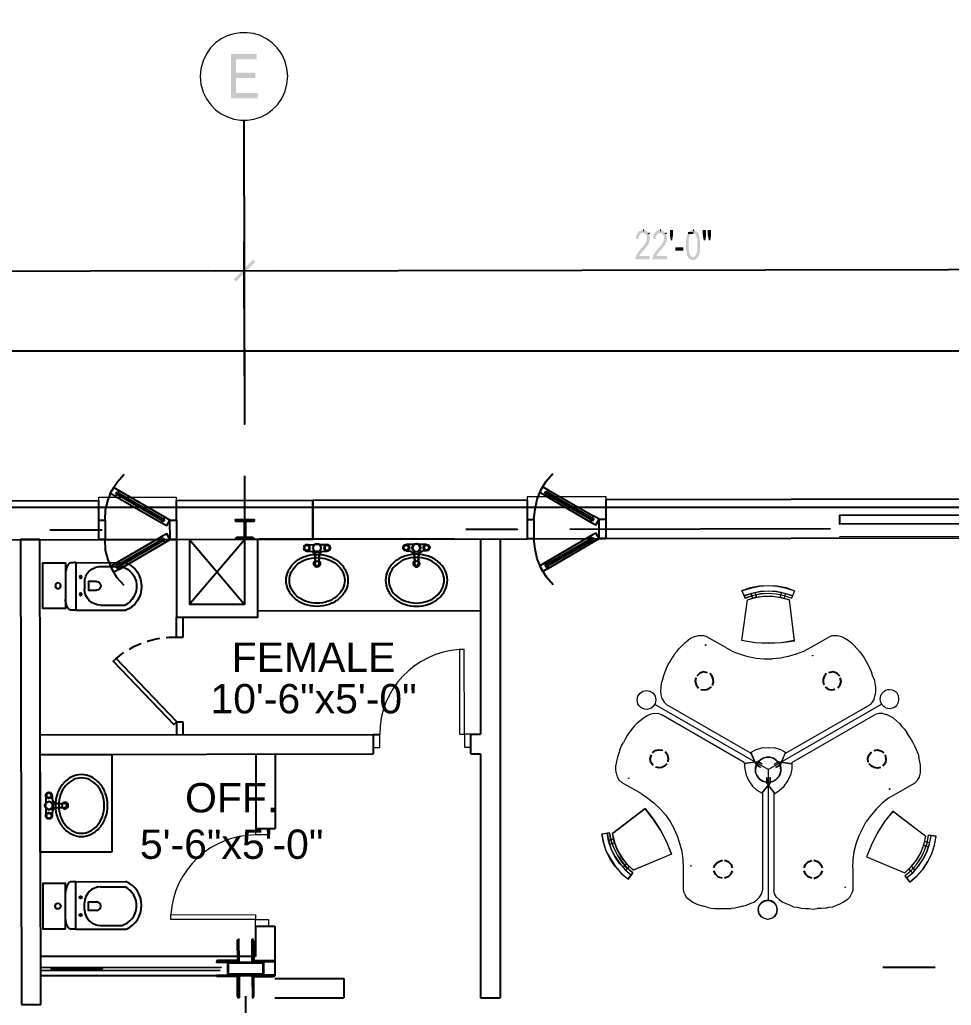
# Model space of a CAD drawing. Header units: inches. Extents: x 6322 to 85903, y -36042 to 7673.
# Drawn here: x 61982.7 to 62268.9, y 5836.6 to 6139.3 of the extents above; entities that cross this region are included whole.
import ezdxf
from ezdxf.enums import TextEntityAlignment as Align

# ---------------------------------------------------------------- set-up
doc = ezdxf.new("R2010")
doc.units = ezdxf.units.IN
doc.header["$LTSCALE"] = 10
doc.linetypes.add('Amconstr', pattern=[9999, 9999, 0])
doc.linetypes.add('DASHED', pattern=[0.75, 0.5, -0.25])
doc.layers.add('A-DOOR', color=2, linetype='Continuous', lineweight=20)
doc.layers.add('A-DOOR-IDEN', color=3, linetype='Continuous', lineweight=20)
for name, color, linetype in [('A-FITT-P', 1, 'Continuous'), ('A-TEXT-P', 3, 'Continuous'), ('E1', 1, 'Continuous'), ('FOOTPATH', 1, 'Continuous'), ('GC', 3, 'Continuous'), ('new partion wall', 1, 'Continuous'), ('Plot Boundary', 1, 'Continuous'), ('WALL', 4, 'Continuous')]:
    doc.layers.add(name, color=color, linetype=linetype)
doc.styles.add('1by8in-1F', font='arial.ttf', dxfattribs={"height": 6})

# ---------------------------------------------------------------- blocks, each defined once
blk = doc.blocks.new('A$C103976A7')
at = {"layer": 'A-FITT-P'}
for p, q in [((-6.59, -9.36), (-6.59, -23.69)), ((-6.59, -9.36), (6.97, -9.36)), ((6.97, -9.36), (6.97, -23.69)), ((-0.96, -11.91), (0.96, -11.91)), ((-5.5, -16.45), (-5.5, -22.56)), ((5.5, -16.45), (5.5, -23.48))]:
    blk.add_line(p, q, dxfattribs=at)
blk.add_lwpolyline([(-6.49, -6.44), (6.49, -6.44), (6.49, 0), (-6.49, 0)], close=True, dxfattribs=at)
for points in [[(-6.59, -9.36), (-6.59, -8.97), (-6.58, -8.65), (-6.57, -8.39), (-6.55, -8.17), (-6.53, -8), (-6.51, -7.86), (-6.48, -7.75), (-6.45, -7.66), (-6.41, -7.58), (-6.37, -7.51), (-6.33, -7.46), (-6.28, -7.41), (-6.24, -7.36), (-6.19, -7.32), (-6.13, -7.28), (-6.07, -7.24), (-6.01, -7.21), (-5.95, -7.17), (-5.88, -7.13), (-5.81, -7.08), (-5.73, -7.04), (-5.64, -7), (-5.54, -6.95), (-5.43, -6.9), (-5.3, -6.85), (-5.16, -6.79), (-4.99, -6.73), (-4.79, -6.68), (-4.54, -6.62), (-4.24, -6.56), (-3.89, -6.5), (-3.47, -6.44)], [(6.97, -9.36), (6.97, -8.97), (6.96, -8.65), (6.95, -8.39), (6.93, -8.17), (6.91, -8), (6.89, -7.86), (6.86, -7.75), (6.83, -7.66), (6.79, -7.58), (6.75, -7.51), (6.71, -7.46), (6.66, -7.41), (6.62, -7.36), (6.56, -7.32), (6.51, -7.28), (6.45, -7.24), (6.39, -7.21), (6.33, -7.17), (6.26, -7.13), (6.19, -7.08), (6.11, -7.04), (6.02, -7), (5.92, -6.95), (5.81, -6.9), (5.68, -6.85), (5.54, -6.79), (5.37, -6.73), (5.16, -6.68), (4.92, -6.62), (4.62, -6.56), (4.27, -6.5), (3.85, -6.44)], [(-1.2, -15.33), (-1.2, -12.98), (1.22, -12.98), (1.22, -15.33)]]:
    blk.add_lwpolyline(points, dxfattribs=at)
for centre, radius in [((0.01, -4.31), 0.807), ((-2.48, -10.76), 0.336), ((2.48, -10.76), 0.336)]:
    blk.add_circle(centre, radius, dxfattribs=at)
for centre, radius, start, end in [((-0.96, -16.45), 4.54, 90, 180), ((0.96, -16.45), 4.54, 0, 90), ((0.01, -15.33), 1.21, 180, 0), ((0.19, -20.75), 7.39, 203.4145, 336.5855), ((0.19, -20.75), 5.97, 197.5831, 332.8412)]:
    blk.add_arc(centre, radius, start, end, dxfattribs=at)
blk = doc.blocks.new('Wb2')
at = {"layer": 'A-FITT-P', "color": 1}
for p, q in [((-0.79, 7.73), (-3.13, 7.73)), ((3.13, 7.73), (0.79, 7.73)), ((-2.19, 5.73), (-3.13, 5.73)), ((-0.69, 4.29), (-0.59, 1.89)), ((-0.65, 5.62), (-0.54, 3.03)), ((0.65, 5.62), (0.54, 3.03)), ((0.69, 4.29), (0.59, 1.89)), ((3.13, 5.73), (2.19, 5.73)), ((-0.04, 2.56), (0.04, 2.56))]:
    blk.add_line(p, q, dxfattribs=at)
blk.add_lwpolyline([(1.28, 6.72), (0.64, 7.83), (-0.64, 7.83), (-1.28, 6.72), (-0.64, 5.61), (0.64, 5.61)], close=True, dxfattribs=at)
at = {"layer": 'A-FITT-P'}
for points in [[(0, -11.25, 0.084101), (3.71, -10.62, 0.091322), (6.72, -8.91, 0.103814), (8.8, -6.24, 0.114782), (9.5, -3.25, 0.114782), (8.8, -0.26, 0.103814), (6.72, 2.4, 0.091322), (3.71, 4.12, 0.084101), (0, 4.75, 0.084101), (-3.71, 4.12, 0.091322), (-6.72, 2.4, 0.103814), (-8.8, -0.26, 0.114782), (-9.5, -3.25, 0.114782), (-8.8, -6.24, 0.103814), (-6.72, -8.91, 0.091322), (-3.71, -10.62, 0.084101)], [(0, -10.25, 0.084101), (3.38, -9.68, 0.091322), (6.07, -8.14, 0.103814), (7.91, -5.8, 0.114782), (8.5, -3.25, 0.114782), (7.91, -0.7, 0.103814), (6.07, 1.64, 0.091322), (3.38, 3.18, 0.084101), (0, 3.75, 0.084101), (-3.38, 3.18, 0.091322), (-6.07, 1.64, 0.103814), (-7.91, -0.7, 0.114782), (-8.5, -3.25, 0.114782), (-7.91, -5.8, 0.103814), (-6.07, -8.14, 0.091322), (-3.38, -9.68, 0.084101)]]:
    blk.add_lwpolyline(points, format="xyb", close=True, dxfattribs=at)
at = {"layer": 'A-FITT-P', "color": 1}
for centre, radius in [((-3.13, 6.75), 0.979), ((-3.13, 6.75), 0.897), ((-3.13, 6.75), 0.751), ((0, 6.72), 1.28), ((3.13, 6.75), 0.979), ((3.13, 6.75), 0.897), ((3.13, 6.75), 0.751)]:
    blk.add_circle(centre, radius, dxfattribs=at)
for centre, radius, start, end in [((-2.19, 4.23), 1.5, 2.5319, 90), ((-0.04, 3.06), 0.5, 182.5319, 270), ((0.04, 3.06), 0.5, 270, 357.4681), ((2.19, 4.23), 1.5, 90, 177.4681), ((0, 1.85), 1.01, 128.0549, 51.9451), ((0, 1.85), 0.707, 148.3778, 31.6222), ((0, 1.85), 0.589, 176.0367, 3.9633)]:
    blk.add_arc(centre, radius, start, end, dxfattribs=at)
blk = doc.blocks.new('pdf plan')
at = {"true_color": 0x000007}
for points in [[(381.225, 466.675), (379.703, 466.675), (379.703, 464.028), (381.291, 464.028), (381.291, 464.342), (380.001, 464.342), (380.001, 465.236), (381.159, 465.236), (381.159, 465.55), (380.001, 465.55), (380.001, 466.36), (381.225, 466.36)], [(404.347, 456.089), (404.215, 456.089), (404.199, 456.056), (404.166, 456.039), (404.116, 456.039), (404.099, 456.023), (404.066, 455.973), (404.05, 455.957), (404.033, 455.94), (404.033, 455.94), (404.021, 455.921), (404.011, 455.904), (404.002, 455.889), (403.994, 455.876), (403.986, 455.864), (403.98, 455.855), (403.975, 455.846), (403.97, 455.839), (403.966, 455.832), (403.963, 455.826), (403.959, 455.82), (403.957, 455.814), (403.954, 455.808), (403.952, 455.802), (403.95, 455.796), (403.947, 455.788), (403.945, 455.78), (403.942, 455.77), (403.94, 455.759), (403.936, 455.747), (403.933, 455.732), (403.928, 455.716), (403.923, 455.697), (403.917, 455.676), (403.917, 455.676), (403.917, 455.642), (403.901, 455.576), (404.066, 455.56), (404.066, 455.626), (404.099, 455.659), (404.099, 455.709), (404.116, 455.742), (404.132, 455.791), (404.166, 455.808), (404.166, 455.824), (404.199, 455.874), (404.215, 455.891), (404.265, 455.891), (404.314, 455.924), (404.662, 455.924), (404.645, 455.957), (404.596, 455.973), (404.579, 456.006), (404.562, 456.023), (404.513, 456.039), (404.496, 456.056), (404.447, 456.089), (404.397, 456.089)], [(405.373, 456.089), (405.241, 456.089), (405.224, 456.056), (405.174, 456.039), (405.158, 456.039), (405.108, 456.023), (405.092, 455.973), (405.075, 455.957), (405.042, 455.94), (405.042, 455.94), (405.03, 455.921), (405.02, 455.904), (405.011, 455.889), (405.004, 455.876), (404.997, 455.864), (404.992, 455.855), (404.987, 455.846), (404.983, 455.839), (404.98, 455.832), (404.978, 455.826), (404.976, 455.82), (404.974, 455.814), (404.972, 455.808), (404.971, 455.802), (404.97, 455.796), (404.969, 455.788), (404.967, 455.78), (404.965, 455.77), (404.963, 455.759), (404.961, 455.747), (404.957, 455.732), (404.953, 455.716), (404.949, 455.697), (404.943, 455.676), (404.943, 455.676), (404.943, 455.576), (405.092, 455.56), (405.108, 455.626), (405.108, 455.709), (405.158, 455.791), (405.174, 455.808), (405.191, 455.824), (405.224, 455.874), (405.241, 455.891), (405.274, 455.891), (405.323, 455.924), (405.687, 455.924), (405.654, 455.957), (405.638, 455.973), (405.604, 456.006), (405.555, 456.039), (405.505, 456.056), (405.472, 456.089), (405.406, 456.089)], [(406.001, 455.477), (405.952, 455.791), (405.952, 456.089), (406.134, 456.089), (406.134, 455.791), (406.084, 455.477)], [(407.341, 456.089), (407.242, 456.089), (407.225, 456.056), (407.192, 456.056), (407.159, 456.039), (407.126, 456.023), (407.093, 455.973), (407.077, 455.973), (407.06, 455.957), (407.043, 455.924), (407.374, 455.924), (407.374, 455.924), (407.384, 455.919), (407.394, 455.914), (407.403, 455.909), (407.412, 455.903), (407.42, 455.897), (407.428, 455.891), (407.436, 455.884), (407.443, 455.876), (407.45, 455.869), (407.457, 455.861), (407.463, 455.853), (407.469, 455.845), (407.475, 455.837), (407.481, 455.828), (407.487, 455.82), (407.493, 455.811), (407.499, 455.802), (407.505, 455.793), (407.51, 455.785), (407.516, 455.776), (407.522, 455.767), (407.528, 455.759), (407.534, 455.75), (407.54, 455.742), (407.54, 455.742), (407.54, 455.676), (407.54, 455.676), (407.546, 455.663), (407.551, 455.651), (407.556, 455.64), (407.561, 455.628), (407.565, 455.617), (407.568, 455.606), (407.572, 455.595), (407.575, 455.584), (407.577, 455.574), (407.579, 455.563), (407.581, 455.552), (407.583, 455.541), (407.584, 455.53), (407.586, 455.519), (407.587, 455.508), (407.587, 455.497), (407.588, 455.485), (407.588, 455.473), (407.589, 455.461), (407.589, 455.449), (407.589, 455.436), (407.589, 455.422), (407.589, 455.409), (407.589, 455.394), (407.589, 455.394), (407.589, 455.196), (407.589, 455.196), (407.589, 455.166), (407.59, 455.136), (407.59, 455.105), (407.591, 455.073), (407.591, 455.041), (407.591, 455.008), (407.59, 454.975), (407.589, 454.942), (407.588, 454.909), (407.585, 454.876), (407.581, 454.844), (407.577, 454.811), (407.571, 454.78), (407.564, 454.748), (407.555, 454.718), (407.545, 454.689), (407.533, 454.66), (407.519, 454.633), (407.504, 454.607), (407.486, 454.583), (407.466, 454.56), (407.443, 454.538), (407.418, 454.519), (407.391, 454.501), (407.391, 454.501), (407.374, 454.468), (407.341, 454.468), (407.622, 454.468), (407.655, 454.518), (407.655, 454.518), (407.673, 454.551), (407.69, 454.593), (407.705, 454.643), (407.718, 454.699), (407.73, 454.762), (407.74, 454.829), (407.748, 454.902), (407.754, 454.977), (407.758, 455.056), (407.761, 455.136), (407.761, 455.217), (407.759, 455.299), (407.755, 455.381), (407.748, 455.46), (407.739, 455.538), (407.728, 455.613), (407.714, 455.684), (407.697, 455.751), (407.678, 455.811), (407.656, 455.866), (407.631, 455.914), (407.604, 455.954), (407.573, 455.985), (407.54, 456.006), (407.54, 456.006), (407.523, 456.039), (407.507, 456.039), (407.49, 456.056), (407.44, 456.056), (407.424, 456.089), (407.374, 456.089)], [(408.119, 456.089), (407.92, 456.089), (407.92, 455.791), (407.97, 455.477), (408.069, 455.477), (408.119, 455.791)], [(408.416, 456.089), (408.218, 456.089), (408.218, 455.791), (408.284, 455.477), (408.367, 455.477), (408.416, 455.791)], [(404.662, 455.924), (404.331, 455.924), (404.397, 455.924), (404.43, 455.891), (404.447, 455.874), (404.496, 455.857), (404.513, 455.824), (404.546, 455.791), (404.579, 455.709), (404.579, 455.576), (404.579, 455.576), (404.577, 455.564), (404.575, 455.551), (404.573, 455.538), (404.57, 455.524), (404.568, 455.511), (404.565, 455.497), (404.562, 455.484), (404.559, 455.47), (404.556, 455.456), (404.552, 455.442), (404.548, 455.429), (404.544, 455.415), (404.539, 455.402), (404.534, 455.389), (404.528, 455.376), (404.521, 455.363), (404.514, 455.351), (404.507, 455.339), (404.499, 455.328), (404.49, 455.317), (404.48, 455.306), (404.47, 455.296), (404.459, 455.287), (404.447, 455.279), (404.447, 455.279), (404.43, 455.246), (404.414, 455.212), (404.397, 455.179), (404.347, 455.13), (404.347, 455.13), (404.337, 455.119), (404.327, 455.108), (404.316, 455.097), (404.306, 455.085), (404.296, 455.072), (404.285, 455.06), (404.275, 455.047), (404.265, 455.034), (404.254, 455.021), (404.244, 455.008), (404.234, 454.994), (404.223, 454.981), (404.213, 454.967), (404.203, 454.954), (404.192, 454.941), (404.182, 454.928), (404.172, 454.915), (404.161, 454.902), (404.151, 454.889), (404.141, 454.877), (404.13, 454.865), (404.12, 454.854), (404.11, 454.843), (404.099, 454.832), (404.099, 454.832), (404.066, 454.815), (404.05, 454.766), (404.05, 454.766), (404.04, 454.752), (404.03, 454.739), (404.022, 454.726), (404.013, 454.714), (404.006, 454.702), (403.999, 454.691), (403.992, 454.681), (403.985, 454.67), (403.979, 454.66), (403.974, 454.65), (403.968, 454.64), (403.963, 454.629), (403.958, 454.619), (403.953, 454.608), (403.948, 454.597), (403.943, 454.586), (403.938, 454.574), (403.933, 454.561), (403.928, 454.548), (403.923, 454.534), (403.918, 454.519), (403.913, 454.503), (403.907, 454.486), (403.901, 454.468), (403.901, 454.468), (403.884, 454.435), (403.884, 454.336), (404.744, 454.336), (404.744, 454.534), (404.116, 454.534), (404.132, 454.584), (404.132, 454.584), (404.15, 454.615), (404.169, 454.645), (404.191, 454.676), (404.213, 454.706), (404.237, 454.736), (404.262, 454.766), (404.289, 454.796), (404.316, 454.826), (404.343, 454.856), (404.371, 454.886), (404.4, 454.917), (404.428, 454.948), (404.456, 454.979), (404.485, 455.011), (404.512, 455.043), (404.539, 455.075), (404.565, 455.108), (404.591, 455.142), (404.615, 455.177), (404.637, 455.212), (404.659, 455.248), (404.678, 455.285), (404.696, 455.323), (404.711, 455.361), (404.711, 455.361), (404.711, 455.411), (404.728, 455.411), (404.728, 455.477), (404.728, 455.477), (404.734, 455.488), (404.739, 455.5), (404.743, 455.512), (404.746, 455.526), (404.749, 455.54), (404.751, 455.555), (404.752, 455.57), (404.753, 455.586), (404.753, 455.602), (404.753, 455.618), (404.752, 455.634), (404.751, 455.651), (404.749, 455.667), (404.747, 455.684), (404.744, 455.7), (404.741, 455.716), (404.738, 455.732), (404.735, 455.747), (404.731, 455.762), (404.727, 455.776), (404.724, 455.789), (404.72, 455.802), (404.715, 455.814), (404.711, 455.824), (404.711, 455.824), (404.695, 455.874)], [(405.687, 455.924), (405.373, 455.924), (405.406, 455.924), (405.456, 455.891), (405.472, 455.874), (405.472, 455.874), (405.482, 455.869), (405.492, 455.864), (405.502, 455.857), (405.511, 455.85), (405.519, 455.842), (405.528, 455.833), (405.536, 455.823), (405.543, 455.813), (405.55, 455.803), (405.557, 455.792), (405.563, 455.78), (405.569, 455.769), (405.575, 455.757), (405.58, 455.744), (405.584, 455.732), (405.589, 455.72), (405.592, 455.707), (405.595, 455.695), (405.598, 455.683), (405.6, 455.671), (405.602, 455.659), (405.603, 455.648), (405.604, 455.637), (405.604, 455.626), (405.604, 455.626), (405.604, 455.527), (405.571, 455.494), (405.571, 455.444), (405.555, 455.411), (405.538, 455.345), (405.505, 455.328), (405.472, 455.279), (405.456, 455.246), (405.423, 455.212), (405.406, 455.179), (405.389, 455.13), (405.34, 455.113), (405.34, 455.113), (405.335, 455.104), (405.33, 455.095), (405.323, 455.084), (405.316, 455.073), (405.308, 455.061), (405.299, 455.048), (405.29, 455.035), (405.28, 455.022), (405.269, 455.008), (405.259, 454.994), (405.248, 454.98), (405.236, 454.966), (405.225, 454.953), (405.213, 454.939), (405.202, 454.925), (405.19, 454.912), (405.179, 454.9), (405.168, 454.888), (405.157, 454.876), (405.146, 454.865), (405.136, 454.856), (405.126, 454.847), (405.117, 454.839), (405.108, 454.832), (405.108, 454.832), (405.092, 454.815), (405.075, 454.766), (405.075, 454.766), (405.063, 454.752), (405.052, 454.739), (405.042, 454.726), (405.032, 454.714), (405.023, 454.702), (405.015, 454.691), (405.007, 454.681), (405, 454.67), (404.993, 454.66), (404.987, 454.65), (404.981, 454.64), (404.976, 454.629), (404.971, 454.619), (404.966, 454.608), (404.962, 454.597), (404.958, 454.586), (404.954, 454.574), (404.95, 454.561), (404.946, 454.548), (404.942, 454.534), (404.938, 454.519), (404.934, 454.503), (404.93, 454.486), (404.926, 454.468), (404.926, 454.468), (404.926, 454.435), (404.893, 454.385), (404.893, 454.336), (405.77, 454.336), (405.77, 454.534), (405.125, 454.534), (405.158, 454.584), (405.174, 454.617), (405.191, 454.65), (405.224, 454.667), (405.224, 454.683), (405.241, 454.733), (405.274, 454.749), (405.307, 454.799), (405.472, 454.964), (405.505, 455.047), (405.555, 455.064), (405.571, 455.113), (405.604, 455.13), (405.621, 455.146), (405.638, 455.179), (405.638, 455.196), (405.638, 455.196), (405.642, 455.204), (405.646, 455.213), (405.65, 455.221), (405.654, 455.23), (405.658, 455.239), (405.663, 455.248), (405.667, 455.257), (405.671, 455.266), (405.676, 455.276), (405.68, 455.285), (405.685, 455.294), (405.689, 455.303), (405.694, 455.313), (405.699, 455.322), (405.704, 455.331), (405.709, 455.34), (405.714, 455.35), (405.719, 455.359), (405.724, 455.368), (405.73, 455.377), (405.735, 455.385), (405.741, 455.394), (405.747, 455.403), (405.753, 455.411), (405.753, 455.411), (405.753, 455.477), (405.77, 455.51), (405.77, 455.709), (405.753, 455.742), (405.753, 455.791), (405.72, 455.824), (405.704, 455.874)], [(407.043, 455.924), (407.01, 455.874), (406.994, 455.824), (406.977, 455.791), (406.977, 455.742), (406.961, 455.709), (406.961, 455.642), (406.928, 455.593), (406.928, 455.51), (406.911, 455.477), (406.911, 455.361), (406.911, 455.361), (406.913, 455.346), (406.914, 455.329), (406.915, 455.311), (406.916, 455.291), (406.916, 455.271), (406.916, 455.249), (406.916, 455.227), (406.915, 455.204), (406.915, 455.18), (406.914, 455.157), (406.914, 455.133), (406.913, 455.109), (406.913, 455.085), (406.912, 455.062), (406.912, 455.039), (406.912, 455.017), (406.913, 454.996), (406.913, 454.975), (406.915, 454.956), (406.916, 454.938), (406.918, 454.921), (406.921, 454.906), (406.924, 454.893), (406.928, 454.882), (406.928, 454.882), (406.928, 454.799), (406.961, 454.733), (406.961, 454.683), (406.961, 454.683), (406.97, 454.658), (406.978, 454.636), (406.985, 454.617), (406.99, 454.601), (406.994, 454.588), (406.998, 454.576), (407, 454.566), (407.002, 454.558), (407.004, 454.551), (407.006, 454.545), (407.007, 454.54), (407.008, 454.534), (407.01, 454.529), (407.012, 454.524), (407.015, 454.517), (407.018, 454.51), (407.023, 454.502), (407.028, 454.492), (407.035, 454.481), (407.043, 454.467), (407.053, 454.451), (407.064, 454.432), (407.078, 454.411), (407.093, 454.385), (407.093, 454.385), (407.126, 454.369), (407.159, 454.352), (407.192, 454.336), (407.225, 454.336), (407.242, 454.303), (407.424, 454.303), (407.457, 454.336), (407.49, 454.336), (407.523, 454.352), (407.54, 454.369), (407.573, 454.419), (407.589, 454.419), (407.606, 454.452), (407.622, 454.468), (407.292, 454.468), (407.242, 454.501), (407.225, 454.518), (407.209, 454.534), (407.159, 454.584), (407.143, 454.617), (407.143, 454.65), (407.126, 454.683), (407.126, 454.716), (407.093, 454.749), (407.093, 454.832), (407.077, 454.898), (407.077, 455.527), (407.093, 455.576), (407.093, 455.659), (407.093, 455.659), (407.097, 455.669), (407.101, 455.679), (407.106, 455.689), (407.11, 455.699), (407.114, 455.709), (407.118, 455.718), (407.123, 455.728), (407.127, 455.737), (407.132, 455.746), (407.137, 455.755), (407.142, 455.764), (407.147, 455.773), (407.152, 455.781), (407.158, 455.79), (407.163, 455.799), (407.169, 455.807), (407.175, 455.816), (407.181, 455.824), (407.188, 455.833), (407.195, 455.841), (407.202, 455.849), (407.21, 455.857), (407.217, 455.866), (407.225, 455.874), (407.225, 455.874), (407.275, 455.891), (407.292, 455.924), (407.341, 455.924)], [(406.283, 454.865), (406.762, 454.865), (406.762, 455.064), (406.283, 455.064)], [(379.835, 453.178), (379.968, 453.062), (380.993, 454.352)], [(380.993, 454.352), (379.968, 453.062), (379.835, 453.178)], [(379.968, 453.062), (380.993, 454.352), (381.125, 454.22)], [(381.125, 454.22), (380.993, 454.352), (379.968, 453.062)]]:
    blk.add_hatch(color=7, dxfattribs=at).paths.add_polyline_path(points)
at = {"color": 7, "linetype": 'Continuous', "lineweight": -2, "true_color": 0x000007}
for p, q in [((404.347, 456.089), (404.397, 456.089)), ((405.373, 456.089), (405.406, 456.089)), ((407.341, 456.089), (407.374, 456.089)), ((404.662, 455.924), (404.695, 455.874)), ((405.687, 455.924), (405.704, 455.874)), ((407.043, 455.924), (407.341, 455.924))]:
    blk.add_line(p, q, dxfattribs=at)
at = {"color": 7, "linetype": 'Continuous', "lineweight": 9, "true_color": 0x000007}
for points in [[(383.094, 465.335), (383.044, 465.798), (382.945, 466.228)], [(377.884, 465.798), (377.851, 465.335), (377.884, 464.872)], [(382.945, 464.442), (383.044, 464.872), (383.094, 465.335)], [(410.217, 434.509), (410.731, 434.691), (411.261, 434.789), (411.791, 434.805), (412.337, 434.787), (412.867, 434.687), (413.38, 434.487)], [(410.217, 434.493), (410.731, 434.658), (411.261, 434.772), (411.791, 434.805), (412.337, 434.771), (412.867, 434.654), (413.38, 434.487)], [(410.217, 434.509), (410.398, 434.062), (410.398, 434.062)], [(410.217, 434.493), (410.415, 434.045), (410.415, 434.045)], [(410.333, 434.211), (410.813, 434.359), (411.31, 434.474), (411.79, 434.49), (412.303, 434.473), (412.783, 434.356), (413.247, 434.206)], [(410.349, 434.195), (410.813, 434.359), (411.31, 434.458), (411.79, 434.49), (412.303, 434.456), (412.783, 434.356), (413.247, 434.189)], [(410.398, 434.062), (410.862, 434.21), (411.326, 434.325), (411.79, 434.341), (412.286, 434.307), (412.75, 434.207), (413.197, 434.057)], [(410.415, 434.045), (410.862, 434.21), (411.326, 434.309), (411.79, 434.341), (412.286, 434.307), (412.75, 434.207), (413.197, 434.041)], [(410.747, 434.359), (410.862, 434.045), (410.862, 434.045)], [(410.78, 434.343), (410.862, 434.045), (410.862, 434.045)], [(410.995, 434.409), (411.077, 434.111), (411.077, 434.111)], [(410.995, 434.409), (411.094, 434.111), (411.094, 434.111)], [(412.601, 434.406), (412.518, 434.108), (412.518, 434.108)], [(412.601, 434.406), (412.518, 434.108), (412.518, 434.108)], [(412.833, 434.356), (412.75, 434.041), (412.75, 434.041)], [(412.833, 434.339), (412.75, 434.041), (412.75, 434.041)], [(413.38, 434.487), (413.197, 434.057), (413.197, 434.057)], [(413.38, 434.487), (413.197, 434.041), (413.197, 434.041)], [(410.212, 431.513), (410.547, 433.946), (410.547, 433.946)], [(410.212, 431.513), (410.547, 433.946), (410.547, 433.946)], [(410.547, 433.946), (411.028, 434.111), (411.541, 434.176), (412.054, 434.175), (412.551, 434.091), (413.064, 433.941)], [(410.547, 433.946), (411.028, 434.094), (411.541, 434.176), (412.071, 434.175), (412.584, 434.091), (413.064, 433.941)], [(413.374, 431.507), (413.064, 433.941), (413.064, 433.941)], [(413.374, 431.474), (413.064, 433.941), (413.064, 433.941)], [(407.398, 431.766), (407.63, 431.832), (407.63, 431.832)], [(407.63, 431.832), (407.861, 431.831), (407.861, 431.831)], [(409.251, 431.1), (408.076, 431.765), (407.861, 431.831)], [(406.635, 431.221), (406.801, 431.386), (406.801, 431.386)], [(406.801, 431.386), (407, 431.535), (407, 431.535)], [(407.398, 431.766), (407.182, 431.667), (407, 431.535)], [(413.374, 431.507), (412.579, 431.376), (411.785, 431.361), (411.006, 431.379), (410.212, 431.513)], [(413.374, 431.474), (412.596, 431.376), (411.784, 431.328), (411.006, 431.379), (410.212, 431.513)], [(415.494, 431.752), (414.35, 431.091), (414.35, 431.091)], [(415.709, 431.817), (415.494, 431.752), (415.494, 431.752)], [(415.709, 431.817), (415.941, 431.817), (416.173, 431.75), (416.388, 431.651), (416.57, 431.518), (416.768, 431.369), (416.934, 431.203)], [(406.32, 430.874), (406.17, 430.692), (406.038, 430.493)], [(406.32, 430.874), (406.469, 431.039), (406.469, 431.039)], [(406.469, 431.039), (406.635, 431.221), (406.635, 431.221)], [(409.251, 431.1), (409.664, 430.868), (409.664, 430.868)], [(409.664, 430.868), (410.111, 430.701), (410.574, 430.552)], [(413.456, 430.696), (412.992, 430.547), (412.992, 430.547)], [(414.35, 431.091), (413.903, 430.86), (413.456, 430.696)], [(417.099, 431.02), (416.934, 431.203), (416.934, 431.203)], [(417.099, 431.02), (417.248, 430.854), (417.396, 430.672), (417.528, 430.473), (417.66, 430.258), (417.875, 429.843)], [(405.705, 429.865), (405.805, 430.08), (405.805, 430.08)], [(405.805, 430.08), (405.921, 430.278), (406.038, 430.493)], [(410.574, 430.552), (411.071, 430.468), (411.071, 430.468)], [(411.071, 430.468), (411.551, 430.417), (412.048, 430.417)], [(412.528, 430.465), (412.048, 430.417), (412.048, 430.417)], [(412.992, 430.547), (412.528, 430.465), (412.528, 430.465)], [(405.539, 429.435), (405.705, 429.865), (405.705, 429.865)], [(417.974, 429.628), (417.875, 429.843), (417.875, 429.843)], [(418.04, 429.413), (417.974, 429.628), (417.974, 429.628)], [(405.389, 428.739), (405.406, 428.971), (405.406, 428.971)], [(405.406, 428.971), (405.472, 429.203), (405.472, 429.203)], [(405.472, 429.203), (405.539, 429.435), (405.539, 429.435)], [(418.122, 429.181), (418.04, 429.413), (418.04, 429.413)], [(418.122, 429.181), (418.204, 428.717), (418.204, 428.485), (418.187, 428.253)], [(403.98, 427.748), (403.947, 427.98), (403.981, 428.196), (404.113, 428.377), (404.279, 428.493), (404.511, 428.526), (404.726, 428.492), (404.908, 428.376), (405.024, 428.194), (405.056, 427.978)], [(405.437, 428.044), (405.388, 428.276), (405.355, 428.508), (405.389, 428.739)], [(419.462, 428.4), (419.561, 428.201), (419.594, 427.986)], [(405.056, 427.978), (405.023, 427.747), (404.907, 427.581)], [(411.771, 423.794), (405.006, 427.697), (405.006, 427.697)], [(405.437, 428.044), (405.553, 427.828), (405.718, 427.679)], [(418.137, 428.022), (418.004, 427.807), (417.871, 427.658)], [(418.137, 428.022), (418.187, 428.253), (418.187, 428.253)], [(418.517, 427.789), (418.484, 427.988), (418.518, 428.203)], [(419.594, 427.986), (419.56, 427.787), (419.46, 427.589)], [(404.939, 427.167), (404.707, 427.101), (404.492, 427.002), (404.293, 426.87)], [(404.939, 427.167), (405.171, 427.183), (405.386, 427.1)], [(410.348, 424.211), (405.386, 427.1), (405.386, 427.1)], [(410.697, 424.789), (405.718, 427.679), (405.718, 427.679)], [(411.771, 423.794), (418.567, 427.69), (418.567, 427.69)], [(412.849, 424.786), (417.871, 427.658), (417.871, 427.658)], [(418.648, 427.143), (418.417, 427.144), (418.185, 427.078)], [(418.648, 427.143), (418.864, 427.077), (418.864, 427.077)], [(403.945, 426.573), (403.762, 426.408), (403.762, 426.408)], [(404.11, 426.722), (403.945, 426.573), (403.945, 426.573)], [(404.293, 426.87), (404.11, 426.722), (404.11, 426.722)], [(413.196, 424.206), (418.185, 427.078), (418.185, 427.078)], [(419.641, 426.529), (419.459, 426.695), (419.277, 426.844), (419.062, 426.977), (418.864, 427.077)], [(419.641, 426.529), (419.789, 426.363), (419.789, 426.363)], [(403.463, 426.027), (403.347, 425.846), (403.347, 425.846)], [(403.762, 426.408), (403.463, 426.027), (403.463, 426.027)], [(408.216, 426.234), (408.216, 426.218), (408.216, 426.218)], [(415.352, 426.222), (415.352, 426.205), (415.352, 426.205)], [(419.789, 426.363), (419.938, 426.197), (419.938, 426.197)], [(419.938, 426.197), (420.087, 425.998), (420.087, 425.998)], [(420.747, 424.722), (420.648, 424.954), (420.566, 425.169), (420.467, 425.385), (420.335, 425.6), (420.219, 425.783), (420.087, 425.998)], [(402.899, 424.985), (402.998, 425.217), (403.115, 425.432)], [(403.347, 425.846), (403.214, 425.63), (403.115, 425.432)], [(407.884, 425.655), (407.884, 425.639), (407.884, 425.639)], [(415.682, 425.642), (415.682, 425.625), (415.682, 425.625)], [(402.832, 424.787), (402.749, 424.539), (402.749, 424.539)], [(402.899, 424.985), (402.832, 424.787), (402.832, 424.787)], [(410.697, 424.789), (411.028, 424.971), (411.393, 425.086), (411.774, 425.119)], [(410.73, 424.806), (411.06, 424.06), (411.06, 424.06)], [(411.06, 424.093), (410.763, 424.806), (410.763, 424.806)], [(411.774, 425.119), (412.154, 425.085), (412.154, 425.085)], [(412.849, 424.786), (412.535, 424.968), (412.154, 425.085)], [(412.517, 424.058), (412.816, 424.802), (412.5, 424.091)], [(402.699, 424.307), (402.665, 424.075), (402.665, 424.075)], [(402.749, 424.539), (402.699, 424.307), (402.699, 424.307)], [(410.348, 424.177), (411.159, 424.275), (411.159, 424.275)], [(411.143, 424.259), (410.348, 424.144), (410.348, 424.144)], [(410.348, 424.211), (410.38, 423.83), (410.463, 423.465), (410.611, 423.117)], [(411.408, 424.109), (411.143, 424.259), (411.143, 424.259)], [(411.408, 424.109), (411.408, 424.126), (411.159, 424.275)], [(411.541, 424.506), (411.773, 424.556), (412.004, 424.506)], [(412.434, 424.141), (412.285, 424.34), (412.087, 424.472)], [(412.087, 424.472), (412.285, 424.34), (412.434, 424.141)], [(412.136, 424.108), (412.385, 424.257), (412.385, 424.257)], [(412.136, 424.108), (412.418, 424.257), (412.418, 424.257)], [(412.385, 424.257), (413.196, 424.139), (412.418, 424.257)], [(413.196, 424.206), (413.195, 423.825), (413.112, 423.444)], [(420.711, 423.133), (420.827, 423.348), (420.894, 423.579), (420.895, 424.043), (420.796, 424.507)], [(420.747, 424.722), (420.796, 424.507), (420.796, 424.507)], [(402.681, 423.611), (402.665, 423.843), (402.665, 424.075)], [(402.681, 423.611), (402.73, 423.38), (402.73, 423.38)], [(411.026, 423.613), (411.108, 423.414), (411.257, 423.216)], [(411.257, 423.216), (411.108, 423.414), (411.026, 423.613)], [(411.324, 423.944), (411.06, 424.093), (411.06, 424.093)], [(411.324, 423.944), (411.308, 423.911), (411.06, 424.06)], [(411.771, 423.794), (411.757, 415.946), (411.757, 415.946)], [(411.771, 423.794), (411.771, 423.761), (411.771, 423.761)], [(411.771, 423.794), (411.771, 423.761), (411.771, 423.761)], [(411.771, 423.761), (411.771, 423.744), (411.771, 423.744)], [(411.771, 423.761), (411.771, 423.744), (411.771, 423.744)], [(411.771, 423.761), (411.771, 423.744), (411.771, 423.744)], [(411.771, 423.761), (411.771, 423.744), (411.771, 423.744)], [(412.235, 423.942), (412.5, 424.091), (412.5, 424.091)], [(412.235, 423.942), (412.235, 423.909), (412.517, 424.058)], [(412.533, 423.71), (412.517, 423.942), (412.434, 424.141)], [(412.434, 424.141), (412.517, 423.942), (412.533, 423.71)], [(402.73, 423.38), (402.829, 423.197), (402.829, 423.197)], [(404.169, 422.367), (403.028, 423.015), (402.829, 423.197)], [(410.611, 423.117), (410.842, 422.802), (410.842, 422.802)], [(411.77, 423.032), (411.538, 423.066), (411.323, 423.182)], [(411.388, 422.371), (411.886, 422.999), (411.388, 422.387)], [(411.688, 423.298), (411.671, 423.298), (411.67, 423)], [(411.67, 423), (412.15, 422.37), (411.687, 423)], [(411.688, 423.298), (411.687, 423), (411.687, 423)], [(412.217, 423.181), (412.002, 423.065), (411.77, 423.032)], [(412.116, 422.32), (412.431, 422.535), (412.73, 422.799), (412.946, 423.113)], [(412.946, 423.113), (413.112, 423.444), (413.112, 423.444)], [(420.711, 423.133), (420.545, 422.967), (420.545, 422.967)], [(411.438, 422.354), (411.107, 422.537), (410.842, 422.802)], [(420.545, 422.967), (419.402, 422.307), (419.402, 422.307)], [(404.169, 422.367), (404.566, 422.085), (404.566, 422.085)], [(404.566, 422.085), (404.946, 421.786), (405.31, 421.454)], [(411.438, 422.354), (411.427, 416.576), (411.427, 416.576)], [(412.116, 422.32), (412.106, 416.575), (412.106, 416.575)], [(419.402, 422.307), (418.971, 422.06), (418.589, 421.762)], [(404.416, 421.473), (402.443, 419.986), (402.443, 419.986)], [(404.416, 421.456), (402.443, 419.969), (402.443, 419.969)], [(404.416, 421.473), (404.895, 420.859), (405.324, 420.179), (405.687, 419.483), (405.984, 418.738)], [(405.984, 418.738), (405.704, 419.45), (405.324, 420.179), (404.895, 420.826), (404.416, 421.456)], [(405.31, 421.454), (405.624, 421.09), (405.624, 421.09)], [(419.234, 421.281), (418.736, 420.669), (418.321, 420.008), (417.956, 419.28), (417.656, 418.552)], [(419.251, 421.281), (418.736, 420.669), (418.321, 419.991), (417.956, 419.28), (417.656, 418.552)], [(418.258, 421.432), (417.942, 421.051), (417.942, 421.051)], [(418.589, 421.762), (418.258, 421.432), (418.258, 421.432)], [(419.234, 421.281), (421.202, 419.787), (421.202, 419.787)], [(419.251, 421.281), (421.202, 419.787), (421.202, 419.787)], [(405.624, 421.09), (405.904, 420.692), (406.136, 420.261)], [(417.195, 419.794), (417.411, 420.241), (417.644, 420.671)], [(417.942, 421.051), (417.644, 420.671), (417.644, 420.671)], [(401.814, 419.97), (402.277, 420.036), (402.277, 420.036)], [(403.664, 417.616), (403.3, 417.931), (402.986, 418.296), (402.739, 418.694), (402.524, 419.125), (402.359, 419.572), (402.277, 420.036)], [(406.333, 419.813), (406.136, 420.261), (406.136, 420.261)], [(401.814, 419.97), (402.277, 420.019), (402.277, 420.019)], [(403.365, 417.236), (402.968, 417.601), (402.605, 417.999), (402.308, 418.446), (402.077, 418.927), (401.912, 419.44), (401.814, 419.97)], [(401.814, 419.97), (401.912, 419.44), (402.077, 418.91), (402.341, 418.446), (402.621, 417.999), (402.985, 417.568), (403.398, 417.236)], [(403.564, 417.484), (403.201, 417.832), (402.87, 418.18), (402.589, 418.611), (402.375, 419.059), (402.21, 419.523), (402.128, 420.019)], [(402.128, 420.019), (402.227, 419.506), (402.375, 419.042), (402.606, 418.595), (402.887, 418.18), (403.201, 417.799), (403.581, 417.484)], [(402.21, 419.589), (402.508, 419.655), (402.508, 419.655)], [(402.21, 419.572), (402.508, 419.638), (402.508, 419.638)], [(402.277, 420.019), (402.376, 419.539), (402.524, 419.108), (402.739, 418.677), (403.019, 418.279), (403.3, 417.915), (403.664, 417.599)], [(403.681, 417.782), (403.334, 418.146), (402.987, 418.544), (402.739, 418.992), (402.541, 419.489), (402.443, 419.986)], [(402.443, 419.969), (402.574, 419.456), (402.756, 418.975), (403.02, 418.528), (403.334, 418.13), (403.714, 417.781)], [(406.482, 419.366), (406.333, 419.813), (406.333, 419.813)], [(411.432, 419.473), (411.432, 419.44), (411.432, 419.44)], [(412.111, 419.472), (412.111, 419.439), (412.111, 419.439)], [(417.045, 419.331), (417.195, 419.794), (417.195, 419.794)], [(419.94, 417.604), (420.304, 417.951), (420.636, 418.348), (420.902, 418.811), (421.085, 419.274), (421.202, 419.787)], [(419.94, 417.587), (420.321, 417.951), (420.636, 418.348), (420.902, 418.794), (421.085, 419.274), (421.202, 419.787)], [(419.972, 417.438), (420.321, 417.736), (420.636, 418.099), (420.902, 418.496), (421.118, 418.926), (421.284, 419.39), (421.368, 419.853)], [(419.972, 417.422), (420.321, 417.736), (420.636, 418.099), (420.918, 418.496), (421.134, 418.926), (421.284, 419.357), (421.367, 419.837)], [(420.072, 417.306), (420.436, 417.62), (420.768, 418.016), (421.05, 418.413), (421.266, 418.86), (421.433, 419.34), (421.516, 419.836)], [(420.072, 417.289), (420.453, 417.62), (420.768, 417.983), (421.05, 418.413), (421.283, 418.86), (421.433, 419.323), (421.533, 419.803)], [(420.253, 417.057), (420.668, 417.42), (421.033, 417.817), (421.315, 418.264), (421.564, 418.743), (421.731, 419.256), (421.831, 419.786)], [(420.253, 417.04), (420.668, 417.387), (421.033, 417.801), (421.315, 418.247), (421.564, 418.727), (421.731, 419.24), (421.831, 419.77)], [(421.433, 419.389), (421.135, 419.473), (421.135, 419.473)], [(421.449, 419.389), (421.135, 419.456), (421.135, 419.456)], [(421.831, 419.77), (421.367, 419.837), (421.367, 419.837)], [(421.831, 419.786), (421.368, 419.853), (421.368, 419.853)], [(402.276, 419.357), (402.574, 419.423), (402.574, 419.423)], [(402.276, 419.34), (402.591, 419.423), (402.591, 419.423)], [(406.613, 418.886), (406.482, 419.366), (406.482, 419.366)], [(406.694, 417.925), (406.679, 418.422), (406.613, 418.886)], [(416.845, 418.371), (416.912, 418.868), (417.045, 419.331)], [(421.366, 419.158), (421.068, 419.241), (421.068, 419.241)], [(421.383, 419.158), (421.068, 419.208), (421.068, 419.208)], [(405.984, 418.738), (403.681, 417.782), (403.681, 417.782)], [(405.984, 418.738), (403.714, 417.781), (403.714, 417.781)], [(416.827, 417.891), (416.845, 418.371), (416.845, 418.371)], [(417.656, 418.552), (419.94, 417.604), (419.94, 417.604)], [(417.656, 418.552), (419.94, 417.587), (419.94, 417.587)], [(403.068, 417.948), (403.284, 418.18), (403.284, 418.18)], [(403.068, 417.932), (403.284, 418.163), (403.284, 418.163)], [(403.217, 417.782), (403.449, 418.014), (403.449, 418.014)], [(403.25, 417.766), (403.449, 417.997), (403.449, 417.997)], [(406.692, 416.584), (406.694, 417.925), (406.694, 417.925)], [(416.827, 417.891), (416.825, 416.566), (416.758, 416.335)], [(420.403, 417.587), (420.172, 417.819), (420.172, 417.819)], [(420.403, 417.587), (420.205, 417.819), (420.205, 417.819)], [(420.553, 417.752), (420.354, 417.984), (420.354, 417.984)], [(420.586, 417.752), (420.354, 417.984), (420.354, 417.984)], [(403.365, 417.236), (403.664, 417.616), (403.664, 417.616)], [(403.398, 417.236), (403.664, 417.599), (403.664, 417.599)], [(420.253, 417.057), (419.972, 417.438), (419.972, 417.438)], [(420.253, 417.04), (419.972, 417.422), (419.972, 417.422)], [(406.758, 416.385), (406.692, 416.584), (406.692, 416.584)], [(411.245, 416.162), (411.377, 416.377), (411.427, 416.576)], [(412.271, 416.16), (412.139, 416.343), (412.106, 416.575)], [(406.758, 416.385), (406.857, 416.17), (407.254, 415.871), (407.452, 415.771), (407.667, 415.672), (407.899, 415.622)], [(410.234, 415.618), (410.465, 415.667), (410.681, 415.766), (410.896, 415.865), (411.079, 415.997)], [(411.245, 416.162), (411.079, 415.997), (411.079, 415.997)], [(412.271, 416.16), (412.436, 415.994), (412.635, 415.862), (412.833, 415.762)], [(416.493, 415.987), (416.277, 415.855), (416.062, 415.756)], [(416.493, 415.987), (416.659, 416.153), (416.659, 416.153)], [(416.659, 416.153), (416.758, 416.335), (416.758, 416.335)], [(408.114, 415.555), (407.899, 415.622), (407.899, 415.622)], [(408.114, 415.555), (408.346, 415.505), (408.578, 415.488), (408.843, 415.471), (409.306, 415.47), (409.538, 415.486)], [(409.77, 415.502), (409.538, 415.486), (409.538, 415.486)], [(410.002, 415.552), (409.77, 415.502), (409.77, 415.502)], [(410.234, 415.618), (410.002, 415.552), (410.002, 415.552)], [(412.833, 415.762), (413.081, 415.662), (413.081, 415.662)], [(413.081, 415.662), (413.28, 415.579), (413.28, 415.579)], [(413.28, 415.579), (413.512, 415.546), (413.512, 415.546)], [(413.512, 415.546), (413.743, 415.495), (413.992, 415.462)], [(413.992, 415.462), (414.224, 415.462), (414.224, 415.462)], [(414.224, 415.462), (414.455, 415.428), (414.704, 415.461)], [(415.167, 415.493), (414.936, 415.46), (414.704, 415.461)], [(415.167, 415.493), (415.399, 415.542), (415.399, 415.542)], [(415.399, 415.542), (415.631, 415.575), (415.631, 415.575)], [(415.631, 415.575), (415.847, 415.657), (415.847, 415.657)], [(415.847, 415.657), (416.062, 415.756), (416.062, 415.756)]]:
    blk.add_lwpolyline(points, dxfattribs=at)
at = {"color": 7, "linetype": 'Continuous', "lineweight": -2, "true_color": 0x000007}
for points in [[(380.464, 462.705), (380.464, 444.528), (380.464, 444.528)], [(380.464, 447.389), (380.464, 455.444), (380.464, 455.444)], [(380.464, 447.389), (380.464, 455.444), (380.464, 455.444)], [(327.354, 453.707), (382.217, 453.707), (382.217, 453.707)], [(378.727, 453.707), (433.59, 453.707), (433.59, 453.707)], [(372.111, 438.788), (372.144, 439.4), (372.293, 439.996), (372.525, 440.575), (372.839, 441.071), (373.252, 441.534)], [(380.464, 441.418), (380.464, 438.309), (380.464, 438.309)], [(397.781, 438.788), (397.847, 439.4), (397.98, 439.996), (398.211, 440.575), (398.525, 441.071), (398.922, 441.534)], [(372.839, 440.327), (372.756, 440.211), (372.425, 440.393), (372.64, 440.74), (372.971, 440.542), (372.889, 440.426)], [(398.525, 440.327), (398.459, 440.211), (398.128, 440.393), (398.31, 440.74), (398.658, 440.542), (398.575, 440.426)], [(372.756, 440.211), (375.469, 438.639), (375.469, 438.639)], [(372.971, 440.542), (375.667, 438.987), (375.667, 438.987)], [(398.459, 440.211), (401.155, 438.639), (401.155, 438.639)], [(398.658, 440.542), (401.337, 438.987), (401.337, 438.987)], [(375.535, 438.772), (375.469, 438.639), (375.816, 438.458), (375.998, 438.788), (375.667, 438.987), (375.601, 438.855)], [(401.221, 438.772), (401.155, 438.639), (401.486, 438.458), (401.685, 438.788), (401.337, 438.987), (401.271, 438.855)], [(424.245, 438.987), (416.074, 438.987), (416.074, 438.491), (423.385, 438.491), (423.385, 438.987)], [(368.803, 438.209), (371.913, 438.209), (371.913, 438.209)], [(372.756, 436.208), (375.469, 437.779), (375.469, 437.779)], [(375.601, 437.564), (375.667, 437.432), (375.998, 437.631), (375.816, 437.961), (375.469, 437.779), (375.535, 437.647)], [(393.696, 438.209), (396.805, 438.209), (396.805, 438.209)], [(398.459, 436.208), (401.155, 437.779), (401.155, 437.779)], [(399.931, 438.209), (415.512, 438.209), (415.512, 438.209)], [(401.271, 437.564), (401.337, 437.432), (401.685, 437.631), (401.486, 437.961), (401.155, 437.779), (401.221, 437.647)], [(371.731, 437.631), (376.379, 437.631), (376.379, 437.631)], [(373.252, 434.868), (372.839, 435.332), (372.525, 435.861), (372.293, 436.423), (372.144, 437.002), (372.111, 437.631)], [(372.971, 435.861), (375.667, 437.432), (375.667, 437.432)], [(384.549, 437.631), (389.23, 437.631), (389.23, 437.631)], [(397.401, 437.631), (402.081, 437.631), (402.081, 437.631)], [(398.922, 434.868), (398.525, 435.332), (398.211, 435.861), (397.98, 436.423), (397.847, 437.002), (397.781, 437.631)], [(398.658, 435.861), (401.337, 437.432), (401.337, 437.432)], [(372.889, 435.993), (372.971, 435.861), (372.64, 435.679), (372.425, 436.01), (372.756, 436.208), (372.839, 436.076)], [(398.575, 435.993), (398.658, 435.861), (398.31, 435.679), (398.128, 436.01), (398.459, 436.208), (398.525, 436.076)], [(408.042, 431.285), (408.042, 431.251), (408.042, 431.251)], [(414.449, 430.628), (414.449, 430.611), (414.449, 430.611)], [(408.155, 429.596), (407.924, 429.646), (407.692, 429.563), (407.526, 429.398)], [(408.452, 428.833), (408.519, 429.032), (408.502, 429.214), (408.437, 429.396), (408.304, 429.546)], [(415.275, 429.533), (415.159, 429.385), (415.076, 429.203), (415.075, 429.02), (415.108, 428.855)], [(416.069, 429.383), (415.888, 429.549), (415.656, 429.632), (415.407, 429.583)], [(407.459, 429.282), (407.409, 429.067), (407.475, 428.868), (407.624, 428.669)], [(415.952, 428.671), (416.085, 428.853), (416.152, 429.052), (416.102, 429.267)], [(407.756, 428.586), (407.988, 428.569), (408.203, 428.602), (408.386, 428.751)], [(415.191, 428.739), (415.356, 428.589), (415.604, 428.556), (415.803, 428.589)], [(404.852, 424.8), (405.018, 424.948), (405.233, 424.981), (405.465, 424.964)], [(405.614, 424.881), (405.729, 424.715), (405.795, 424.483), (405.778, 424.268)], [(417.766, 424.231), (417.75, 424.462), (417.816, 424.661), (417.965, 424.843)], [(418.115, 424.925), (418.33, 424.958), (418.529, 424.908), (418.71, 424.775)], [(404.9, 424.038), (404.752, 424.22), (404.719, 424.452), (404.786, 424.684)], [(405.712, 424.152), (405.579, 424.004), (405.413, 423.921), (405.248, 423.905), (405.049, 423.955)], [(418.776, 424.659), (418.826, 424.427), (418.792, 424.179), (418.643, 423.981)], [(418.494, 423.898), (418.328, 423.865), (418.129, 423.899), (417.964, 423.982), (417.832, 424.115)], [(403.409, 423.312), (403.409, 423.296), (403.409, 423.296)], [(419.038, 422.639), (419.038, 422.606), (419.038, 422.606)], [(408.516, 417.905), (408.582, 418.071), (408.698, 418.22), (408.864, 418.319), (409.03, 418.368)], [(409.162, 418.368), (409.377, 418.285), (409.543, 418.119), (409.608, 417.904)], [(413.93, 417.896), (413.996, 418.111), (414.162, 418.26), (414.378, 418.342)], [(414.494, 418.359), (414.676, 418.309), (414.841, 418.209), (414.94, 418.06), (415.006, 417.894)], [(407.142, 418.057), (407.142, 418.04), (407.142, 418.04)], [(409.028, 417.292), (408.796, 417.359), (408.631, 417.524), (408.515, 417.74)], [(409.608, 417.738), (409.508, 417.523), (409.376, 417.374), (409.16, 417.292)], [(414.376, 417.283), (414.161, 417.366), (414.012, 417.515), (413.93, 417.73)], [(415.006, 417.728), (414.906, 417.497), (414.724, 417.348), (414.492, 417.249)], [(416.378, 416.766), (416.378, 416.749), (416.378, 416.749)], [(382.217, 412.325), (380.877, 412.325), (380.877, 413.697)], [(380.96, 413.598), (380.927, 413.664), (380.877, 413.697)], [(380.96, 413.598), (380.96, 412.424), (382.118, 412.424)], [(382.217, 412.325), (382.201, 412.391), (382.118, 412.424)], [(368.208, 412.027), (379.008, 412.027), (379.008, 412.027)], [(368.208, 411.845), (378.926, 411.845), (378.926, 411.845)], [(368.803, 411.944), (371.913, 411.944), (371.913, 411.944)], [(418.621, 411.944), (421.731, 411.944), (421.731, 411.944)], [(378.727, 411.547), (378.76, 411.481), (378.81, 411.464)], [(378.727, 411.547), (380.083, 411.547), (380.083, 410.191)], [(379.984, 410.29), (379.984, 411.464), (378.81, 411.464)], [(379.984, 410.29), (380.017, 410.207), (380.083, 410.191)], [(380.464, 410.274), (380.464, 394.71), (380.464, 394.71)]]:
    blk.add_lwpolyline(points, dxfattribs=at)
at = {"color": 253, "linetype": 'Continuous', "lineweight": 20, "true_color": 0xb3b3b3}
for points in [[(371.731, 439.946), (371.731, 440.161), (376.379, 440.161), (376.379, 439.946)], [(397.401, 439.946), (397.401, 440.161), (402.081, 440.161), (402.081, 439.946)]]:
    blk.add_lwpolyline(points, dxfattribs=at)
at = {"color": 7, "linetype": 'Continuous', "lineweight": -2, "true_color": 0x000007}
for points in [[(372.806, 440.459), (372.756, 440.376), (375.618, 438.722), (375.667, 438.805)], [(398.492, 440.459), (398.443, 440.376), (401.304, 438.722), (401.37, 438.805)], [(371.731, 437.631), (371.731, 439.946), (363.56, 439.946), (363.56, 437.631)], [(384.549, 437.631), (384.549, 439.946), (376.379, 439.946), (376.379, 437.631)], [(397.401, 437.631), (397.401, 439.946), (384.549, 439.946), (384.549, 437.631)], [(424.245, 437.631), (424.245, 439.946), (402.081, 439.946), (402.081, 437.631)], [(371.731, 437.631), (371.731, 438.788), (372.111, 438.788), (372.111, 437.631)], [(375.998, 437.631), (375.998, 438.788), (376.379, 438.788), (376.379, 437.631)], [(379.984, 437.73), (379.918, 437.68), (379.902, 437.631), (381.059, 437.631), (381.026, 437.68), (380.96, 437.73), (380.53, 437.73), (380.53, 438.706), (380.96, 438.706), (381.026, 438.722), (381.059, 438.788), (379.902, 438.788), (379.918, 438.722), (379.984, 438.706), (380.431, 438.706), (380.431, 437.73)], [(397.401, 437.631), (397.401, 438.788), (397.781, 438.788), (397.781, 437.631)], [(401.685, 437.631), (401.685, 438.788), (402.081, 438.788), (402.081, 437.631)], [(375.618, 437.68), (372.756, 436.043), (372.806, 435.943), (375.667, 437.597)], [(374.526, 437.035), (374.691, 437.134), (374.708, 437.068), (374.543, 436.969)], [(374.774, 437.184), (374.94, 437.283), (374.956, 437.217), (374.791, 437.118)], [(375.022, 437.333), (375.204, 437.432), (375.221, 437.366), (375.055, 437.267)], [(375.287, 437.482), (375.452, 437.564), (375.469, 437.498), (375.303, 437.416)], [(401.304, 437.68), (398.443, 436.043), (398.492, 435.943), (401.37, 437.597)], [(400.196, 437.035), (400.361, 437.134), (400.411, 437.068), (400.246, 436.969)], [(400.461, 437.184), (400.626, 437.283), (400.659, 437.217), (400.494, 437.118)], [(400.709, 437.333), (400.874, 437.432), (400.924, 437.366), (400.742, 437.267)], [(400.957, 437.482), (401.139, 437.564), (401.155, 437.498), (401.006, 437.416)], [(373.501, 436.456), (373.666, 436.539), (373.716, 436.473), (373.55, 436.39)], [(373.749, 436.589), (373.931, 436.688), (373.964, 436.622), (373.798, 436.539)], [(374.013, 436.737), (374.179, 436.837), (374.228, 436.77), (374.046, 436.671)], [(374.261, 436.886), (374.427, 436.985), (374.46, 436.919), (374.311, 436.82)], [(399.187, 436.456), (399.352, 436.539), (399.402, 436.473), (399.22, 436.39)], [(399.435, 436.589), (399.601, 436.688), (399.65, 436.622), (399.485, 436.539)], [(399.683, 436.737), (399.865, 436.837), (399.898, 436.77), (399.733, 436.671)], [(399.948, 436.886), (400.113, 436.985), (400.163, 436.919), (399.981, 436.82)], [(372.988, 436.159), (373.17, 436.241), (373.203, 436.192), (373.037, 436.092)], [(373.252, 436.307), (373.418, 436.39), (373.467, 436.34), (373.286, 436.241)], [(398.674, 436.159), (398.84, 436.241), (398.889, 436.192), (398.724, 436.092)], [(398.922, 436.307), (399.104, 436.39), (399.137, 436.34), (398.972, 436.241)], [(378.81, 412.424), (378.76, 412.391), (378.727, 412.325), (380.083, 412.325), (380.083, 413.697), (380.017, 413.664), (379.984, 413.598), (379.984, 412.424)], [(381.555, 412.325), (381.555, 411.547), (379.405, 411.547), (379.405, 412.325)], [(381.506, 412.275), (381.506, 411.597), (379.455, 411.597), (379.455, 412.275)], [(382.118, 411.464), (382.201, 411.481), (382.217, 411.547), (380.877, 411.547), (380.877, 410.191), (380.927, 410.207), (380.96, 410.29), (380.96, 411.464)]]:
    blk.add_lwpolyline(points, close=True, dxfattribs=at)
at = {"color": 7, "linetype": 'Continuous', "lineweight": 13, "true_color": 0x000007}
blk.add_lwpolyline([(416.074, 437.73), (424.162, 437.73), (424.162, 438.987)], dxfattribs=at)
at = {"color": 7, "linetype": 'Continuous', "lineweight": 9, "true_color": 0x000007}
for points in [[(411.886, 423.33), (411.886, 422.999)], [(412.303, 415.399), (412.27, 415.631), (412.138, 415.813), (411.956, 415.929), (411.741, 415.979), (411.526, 415.93), (411.343, 415.814), (411.21, 415.632), (411.16, 415.401), (411.21, 415.185), (411.342, 415.003), (411.524, 414.887), (411.739, 414.837), (411.954, 414.886), (412.137, 415.002), (412.269, 415.183)], [(412.303, 415.399), (412.269, 415.167), (412.137, 414.985), (411.954, 414.869), (411.739, 414.82), (411.524, 414.87), (411.342, 414.986), (411.21, 415.169), (411.16, 415.401), (411.21, 415.616), (411.343, 415.798), (411.526, 415.913), (411.741, 415.963), (411.956, 415.913), (412.138, 415.796), (412.27, 415.614)]]:
    blk.add_lwpolyline(points, close=True, dxfattribs=at)
for points in [[(382.945, 466.228), (381.969, 468.726), (378.446, 468.461), (377.884, 465.798)], [(377.884, 464.872), (378.446, 462.209), (381.969, 461.944), (382.945, 464.442)], [(418.518, 428.203), (418.701, 428.617), (419.148, 428.682), (419.462, 428.4)], [(404.907, 427.581), (404.592, 427.284), (404.194, 427.367), (403.98, 427.748)], [(419.46, 427.589), (419.145, 427.308), (418.698, 427.375), (418.517, 427.789)], [(411.323, 423.182), (410.827, 423.547), (410.944, 424.309), (411.541, 424.506)], [(412.087, 424.472), (411.524, 424.705), (410.944, 424.243), (411.026, 423.613)], [(411.026, 423.613), (410.944, 424.243), (411.524, 424.705), (412.087, 424.472)], [(412.004, 424.506), (412.6, 424.306), (412.731, 423.544), (412.217, 423.181)], [(411.257, 423.216), (411.736, 422.801), (412.465, 423.098), (412.533, 423.71)], [(412.533, 423.71), (412.465, 423.098), (411.736, 422.801), (411.257, 423.216)]]:
    blk.add_open_spline(points, degree=3, dxfattribs=at)
at = {"layer": 'A-DOOR'}
for points in [[(393.595, 425.936), (393.595, 431.002), (393.303, 431.002), (393.303, 425.936)], [(388.139, 425.157), (388.529, 425.157), (388.529, 425.936), (388.139, 425.936)], [(393.595, 425.157), (393.985, 425.157), (393.985, 425.936), (393.595, 425.936)], [(381.874, 420.318), (381.872, 419.928), (381.093, 419.931), (381.094, 420.321)], [(381.073, 414.865), (376.007, 414.884), (376.008, 415.177), (381.074, 415.157)], [(381.853, 414.862), (381.851, 414.472), (381.072, 414.475), (381.073, 414.865)]]:
    blk.add_lwpolyline(points, close=True, dxfattribs=at)
for centre, start, end in [((393.611, 425.93), 93.47726, 179.92545), ((381.08, 414.849), 89.85646, 176.30464)]:
    blk.add_arc(centre, 5.082, start, end, dxfattribs=at)
at = {"layer": 'A-DOOR-IDEN', "linetype": 'Continuous', "lineweight": -2}
for p, q in [((376.379, 431.785), (376.77, 431.785)), ((376.379, 426.718), (376.768, 426.718))]:
    blk.add_line(p, q, dxfattribs=at)
for points in [[(376.379, 431.785), (376.379, 432.954)], [(376.768, 431.785), (376.77, 432.953)], [(373.558, 431.065), (373.828, 431.221), (374.23, 431.405), (374.247, 431.413)], [(374.623, 431.54), (374.648, 431.547), (375.073, 431.665), (375.38, 431.712)], [(375.761, 431.765), (375.943, 431.775), (376.389, 431.785)], [(372.738, 430.482), (373.078, 430.76), (373.23, 430.87)], [(376.379, 425.939), (376.379, 426.718)], [(376.768, 425.939), (376.768, 426.718)]]:
    blk.add_lwpolyline(points, dxfattribs=at)
blk.add_lwpolyline([(376.209, 426.551), (376.38, 426.718), (372.764, 430.506), (372.576, 430.339)], close=True, dxfattribs=at)
at = {"layer": 'E1', "linetype": 'DASHED', "lineweight": 25}
for p, q in [((380.471, 437.623), (377.151, 433.732)), ((377.158, 437.629), (380.464, 433.726))]:
    blk.add_line(p, q, dxfattribs=at)
at = {"layer": 'GC', "linetype": 'Amconstr', "lineweight": 25}
for p, q in [((393.03, 437.631), (381.338, 437.631)), ((381.242, 433.344), (394.581, 433.344))]:
    blk.add_line(p, q, dxfattribs=at)
blk.add_lwpolyline([(368.206, 424.777), (372.493, 424.77), (372.482, 418.924), (368.196, 418.931)], close=True, dxfattribs=at)
at = {"layer": 'new partion wall'}
blk.add_line((381.069, 437.631), (382.238, 437.631), dxfattribs=at)
at = {"layer": 'Plot Boundary', "color": 5, "lineweight": -3}
blk.add_lwpolyline([(173.816, 439.924), (484.814, 439.377), (484.645, 343.505), (173.647, 344.053)], close=True, dxfattribs=at)
at = {"layer": 'WALL', "linetype": 'Amconstr', "lineweight": 25}
for p, q in [((376.379, 437.631), (376.37, 432.954)), ((377.158, 437.629), (377.151, 433.732)), ((380.464, 433.726), (380.471, 437.623)), ((381.242, 432.945), (381.25, 437.622)), ((394.589, 437.628), (394.568, 425.936)), ((395.758, 437.628), (395.709, 410.151)), ((380.464, 433.726), (377.151, 433.732)), ((381.242, 432.945), (376.37, 432.954)), ((368.208, 425.939), (388.529, 425.939)), ((388.139, 425.936), (388.139, 424.767)), ((393.985, 425.936), (394.568, 425.936)), ((393.985, 424.767), (393.985, 425.936)), ((368.207, 424.77), (388.139, 424.77)), ((382.273, 424.77), (382.258, 420.317)), ((393.985, 424.767), (394.567, 424.767)), ((394.566, 424.767), (394.54, 410.153)), ((381.094, 420.321), (382.258, 420.317)), ((381.072, 414.475), (382.237, 414.471)), ((382.237, 414.471), (382.227, 411.488)), ((382.227, 411.488), (368.203, 411.513)), ((382.23, 411.344), (386.358, 411.335)), ((386.358, 411.335), (386.356, 410.166)), ((382.228, 410.176), (386.356, 410.166)), ((394.54, 410.153), (395.709, 410.151))]:
    blk.add_line(p, q, dxfattribs=at)
for points in [[(367.05, 437.668), (367.05, 409.81)], [(368.208, 409.81), (368.208, 437.631), (367.05, 437.631)], [(381.111, 424.77), (381.094, 420.321)], [(381.072, 414.475), (381.065, 412.659), (368.205, 412.682)], [(367.05, 409.81), (368.208, 409.81), (368.208, 409.81)]]:
    blk.add_lwpolyline(points, dxfattribs=at)
at = {"layer": 'A-FITT-P'}
for name, p, xscale, yscale, zscale, rotation in [('Wb2', (384.792, 435.794), -0.1948608694466515, 0.1948608694466515, 0.1948608694466515, 359.9999999999964), ('Wb2', (384.792, 435.794), -0.1948608694466515, 0.1948608694466515, 0.1948608694466515, 359.9999999999964), ('Wb2', (390.744, 435.793), 0.1948608694466515, 0.1948608694466515, 0.1948608694466515, 359.9999999999964), ('Wb2', (390.744, 435.793), 0.1948608694466515, 0.1948608694466515, 0.1948608694466515, 359.9999999999964), ('A$C103976A7', (368.38, 434.869), -0.2100567989119787, 0.2100567989119787, 0.2100567989119787, 89.8487151782688), ('Wb2', (370.036, 421.709), 0.1948611713430317, 0.1948611713430317, 0.1948611713430317, 89.89914347823095), ('A$C103976A7', (368.347, 415.689), 0.2100567989119788, 0.2100567989119788, 0.2100567989119788, 89.94957177819309)]:
    blk.add_blockref(name, p, dxfattribs=dict(at, xscale=xscale, yscale=yscale, zscale=zscale, rotation=rotation))
at = {"layer": 'A-TEXT-P', "style": '1by8in-1F'}
for s, height, p in [('FEMALE', 1.7538, (384.576, 430.565)), ('10\'-6"x5\'-0"', 1.75375, (384.572, 428.081)), ('OFF.', 1.7538, (379.66, 422.161)), ('5\'-6"x5\'-0"', 1.75375, (379.655, 419.379))]:
    blk.add_text(s, height=height, rotation=359.89914, dxfattribs=at).set_placement(p, align=Align.MIDDLE_CENTER)

msp = doc.modelspace()

# ---------------------------------------------------------------- linework, layer by layer
at = {"layer": 'FOOTPATH'}
msp.add_lwpolyline([(60943.3098, 6037.65715), (63058.56644, 6037.65715), (63894.59773, 5201.62585), (63478.81895, 4785.84707), (62815.00886, 5449.65715), (61309.3098, 5449.65715), (61309.3098, 5350.45736), (60943.3098, 5350.45736)], close=True, dxfattribs=at)

# ---------------------------------------------------------------- block references
at = {"linetype": 'Amconstr', "lineweight": 25, "xscale": 5.131858713091743, "yscale": 5.131858713091743, "zscale": 5.131858713091743, "rotation": 0.100856521769071}
msp.add_blockref('pdf plan', (60103.28593, 3730.46186), dxfattribs=at)

doc.saveas('drawing.dxf')
